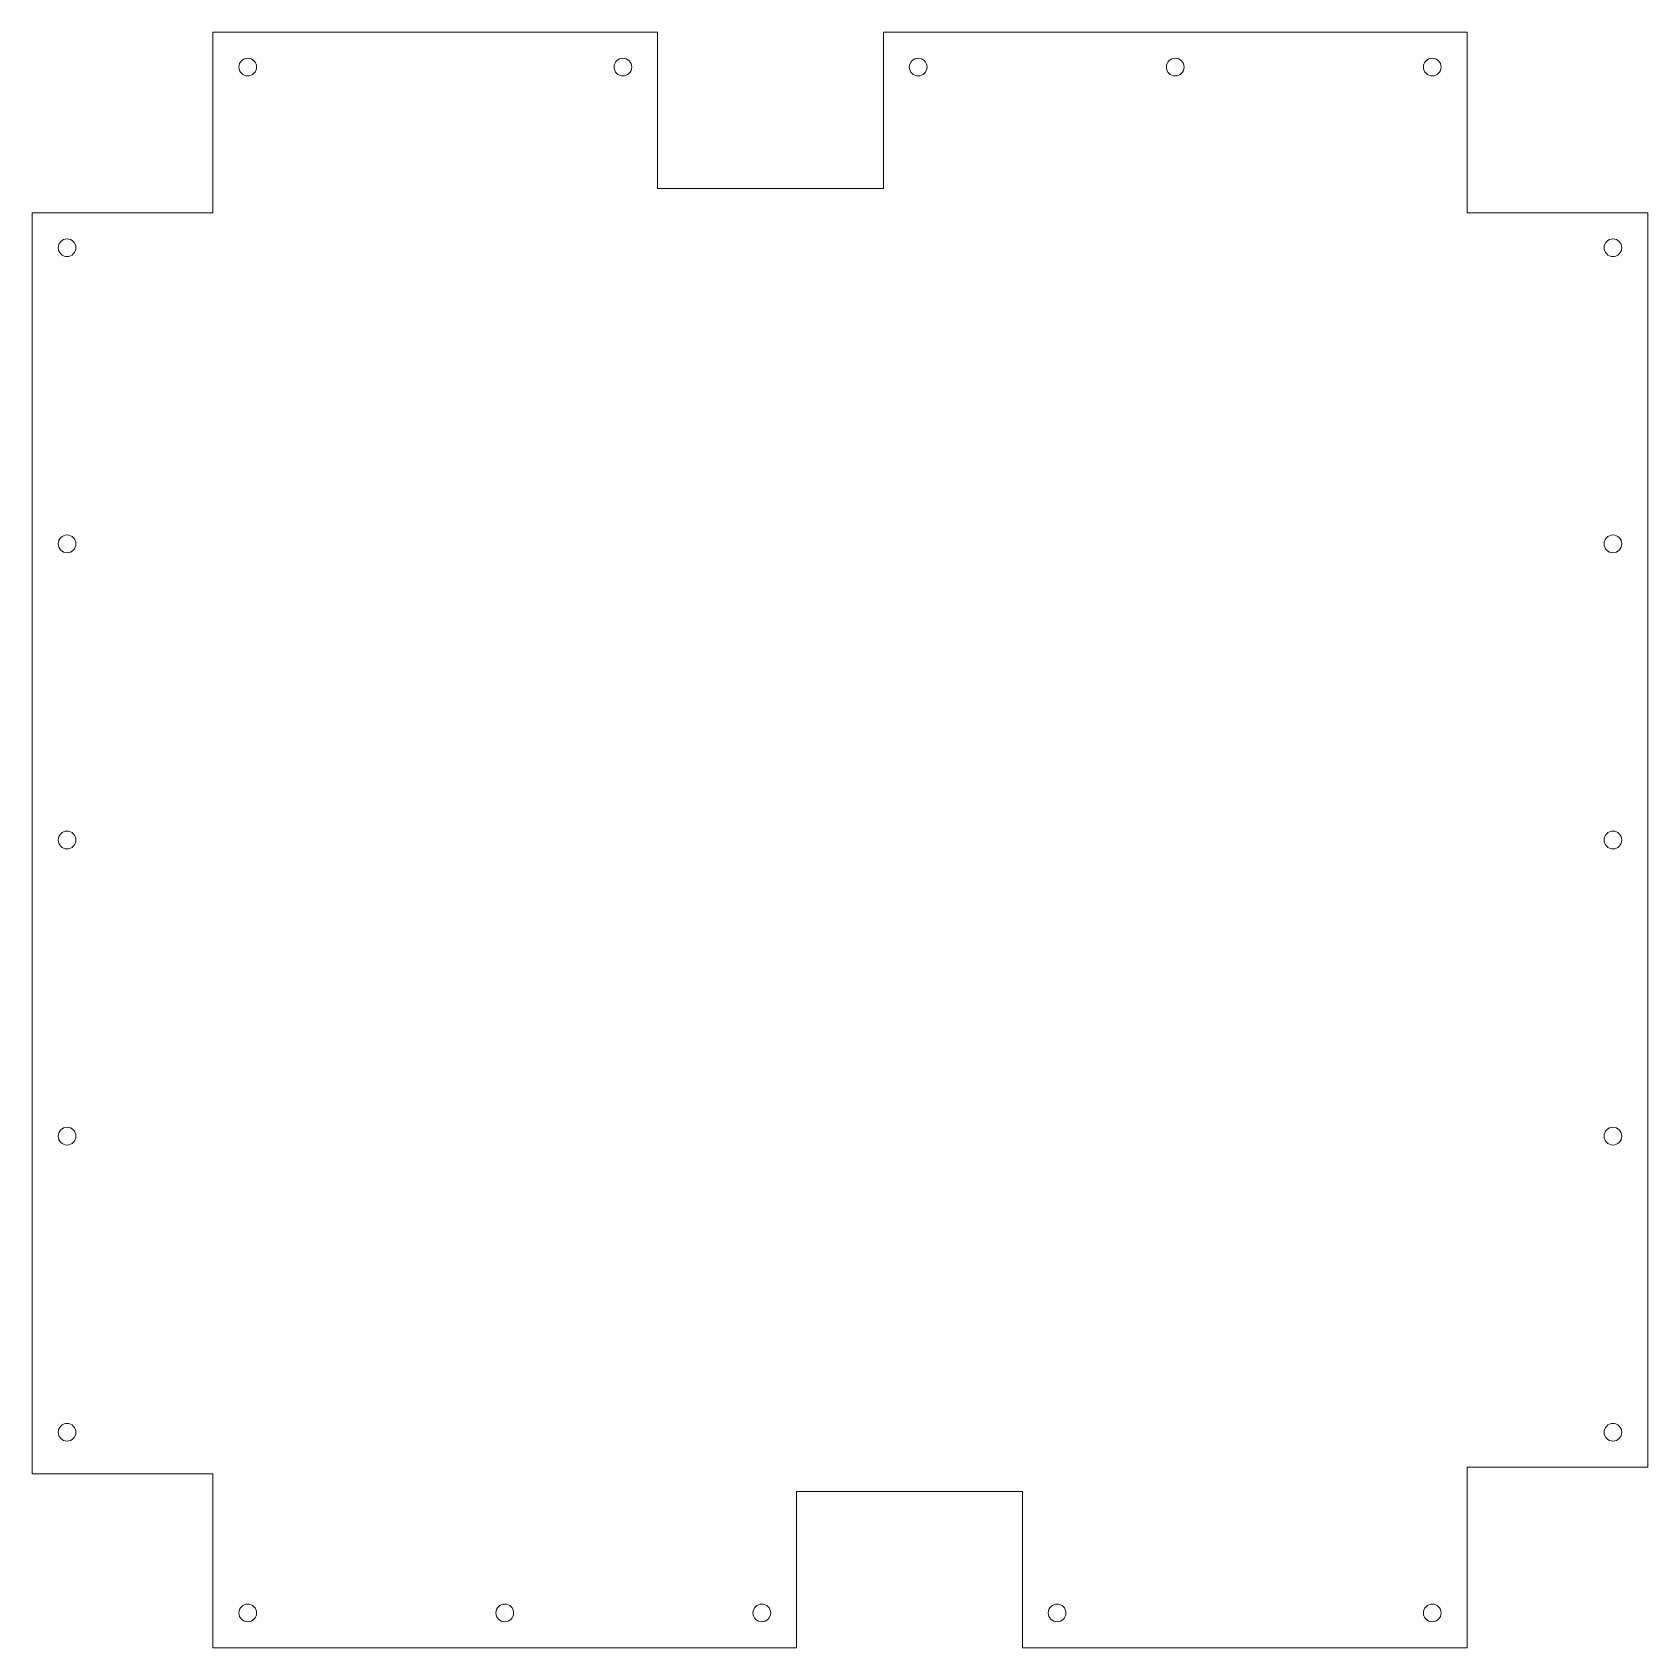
# Model space of a CAD drawing. Header units: millimetres. Extents: x -232 to 232, y -232 to 232.
import ezdxf

# ---------------------------------------------------------------- set-up
doc = ezdxf.new("R2010")
doc.units = ezdxf.units.MM

msp = doc.modelspace()

# ---------------------------------------------------------------- linework, layer by layer
at = {"color": 7, "linetype": 'Continuous', "lineweight": 15}
for p, q in [((-52.5, 232.5), (-180.5, 232.5)), ((-180.5, 232.5), (-180.5, 180.5)), ((-52.5, 187.5), (-52.5, 232.5)), ((12.5, 232.5), (12.5, 187.5)), ((180.5, 232.5), (12.5, 232.5)), ((180.5, 180.5), (180.5, 232.5)), ((12.5, 187.5), (-52.5, 187.5)), ((-232.5, 180.5), (-232.5, -182.5)), ((-180.5, 180.5), (-232.5, 180.5)), ((232.5, 180.5), (180.5, 180.5)), ((232.5, -180.5), (232.5, 180.5)), ((180.5, -180.5), (232.5, -180.5)), ((180.5, -232.5), (180.5, -180.5)), ((-232.5, -182.5), (-180.5, -182.5)), ((-180.5, -182.5), (-180.5, -232.5)), ((-12.5, -187.5), (52.5, -187.5)), ((-12.5, -232.5), (-12.5, -187.5)), ((52.5, -187.5), (52.5, -232.5)), ((-180.5, -232.5), (-12.5, -232.5)), ((52.5, -232.5), (180.5, -232.5))]:
    msp.add_line(p, q, dxfattribs=at)
for centre in [(-170.5, 222.5), (-62.5, 222.5), (22.5, 222.5), (96.5, 222.5), (170.5, 222.5), (-222.5, 170.5), (222.5, 170.5), (-222.5, 85.25), (222.5, 85.25), (-222.5, 0), (222.5, 0), (-222.5, -85.25), (222.5, -85.25), (-222.5, -170.5), (222.5, -170.5), (-170.5, -222.5), (-96.5, -222.5), (-22.5, -222.5), (62.5, -222.5), (170.5, -222.5)]:
    msp.add_circle(centre, 2.55, dxfattribs=at)

doc.saveas('drawing.dxf')
